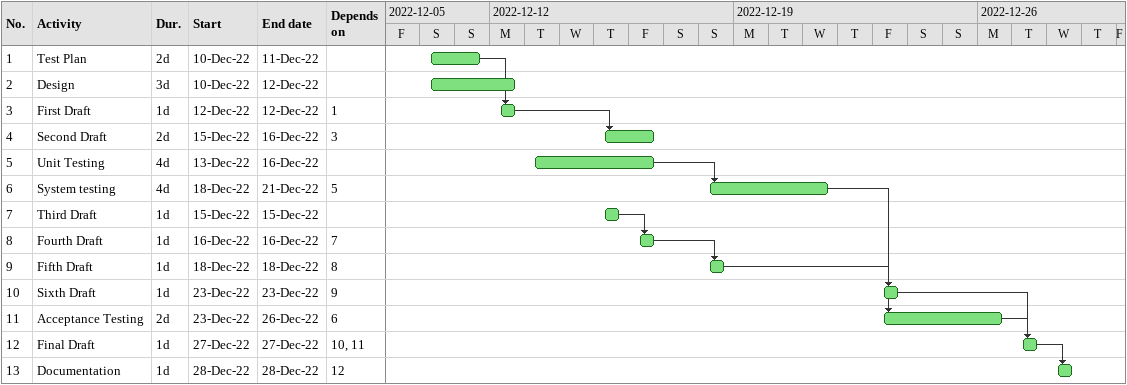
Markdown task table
| ID | Task | Duration | Start | Finish | Predecessors |
|---|---|---|---|---|---|
| 1 | Test Plan | 2d | 2022-12-10 | 2022-12-11 |  |
| 2 | Design | 3d | 2022-12-10 | 2022-12-12 |  |
| 3 | First Draft | 1d | 2022-12-12 | 2022-12-12 | 1 |
| 4 | Second Draft | 2d | 2022-12-15 | 2022-12-16 | 3 |
| 5 | Unit Testing | 4d | 2022-12-13 | 2022-12-16 |  |
| 6 | System testing | 4d | 2022-12-18 | 2022-12-21 | 5 |
| 7 | Third Draft | 1d | 2022-12-15 | 2022-12-15 |  |
| 8 | Fourth Draft | 1d | 2022-12-16 | 2022-12-16 | 7 |
| 9 | Fifth Draft | 1d | 2022-12-18 | 2022-12-18 | 8 |
| 10 | Sixth Draft | 1d | 2022-12-23 | 2022-12-23 | 9 |
| 11 | Acceptance Testing | 2d | 2022-12-23 | 2022-12-26 | 6 |
| 12 | Final Draft | 1d | 2022-12-27 | 2022-12-27 | 10, 11 |
| 13 | Documentation | 1d | 2022-12-28 | 2022-12-28 | 12 |
